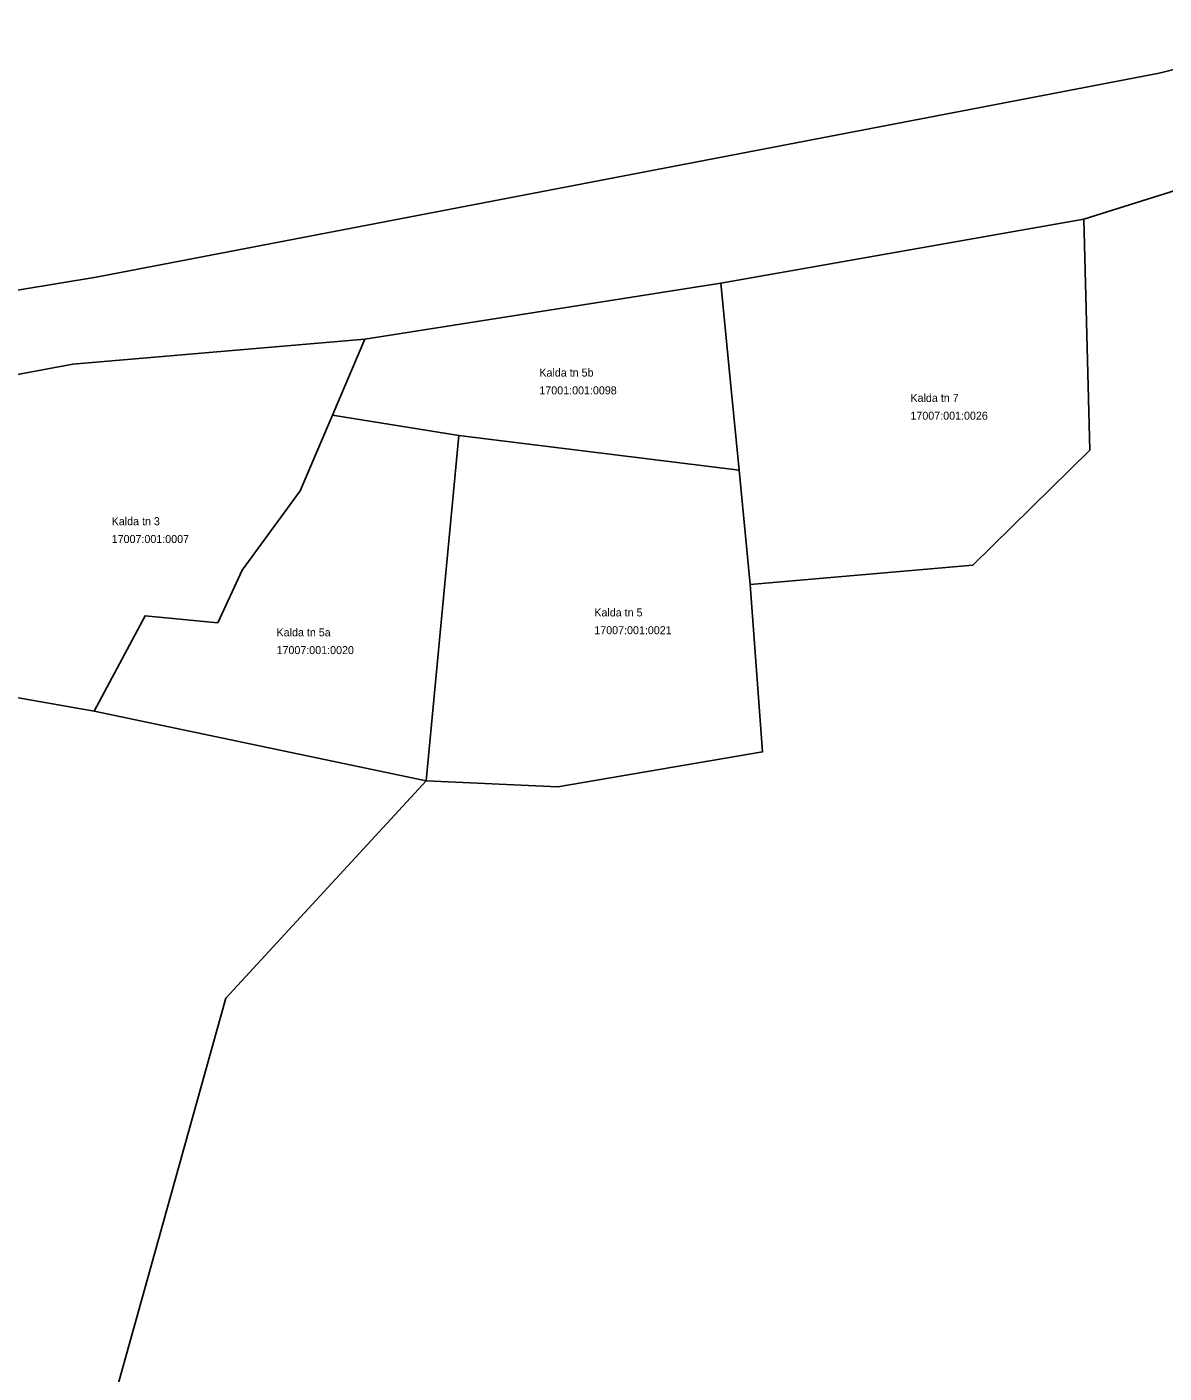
# Model space of a CAD drawing. Extents: x 640179 to 642220, y 6455595 to 6457208.
# Drawn here: x 641509.9 to 641637.8, y 6456418.4 to 6456569.8 of the extents above; entities that cross this region are included whole.
import ezdxf

# ---------------------------------------------------------------- set-up
doc = ezdxf.new("R2010")
doc.units = 0
doc.layers.add('PIIR', color=7, linetype='Continuous')

msp = doc.modelspace()

# ---------------------------------------------------------------- linework, layer by layer
at = {"layer": 'PIIR'}
for points in [[(641420.44, 6456525.64), (641517.65, 6456541.69), (641637.27, 6456564.65), (641703.06, 6456581.24), (641686.92, 6456604.01), (641686.25, 6456639.52), (641794.24, 6456670.65), (641776.88, 6456683.2), (641784.46, 6456699.96), (641698.58, 6456730.12), (641582.54, 6456812), (641435.04, 6456910.2), (641429.7, 6456908.57), (641422.11, 6456684.57), (641420.12, 6456625.94), (641428.79, 6456633.47), (641430.06, 6456705.67), (641470.07, 6456705.14), (641487.48, 6456704.91), (641486.12, 6456634.62), (641468.72, 6456634.28), (641468.4, 6456569.92), (641418.08, 6456576.41)], [(641420.44, 6456525.64), (641426.56, 6456509.15), (641449.81, 6456517.07), (641464.4, 6456521.18), (641496.32, 6456528.4), (641515.03, 6456531.9), (641547.89, 6456534.7), (641587.94, 6456541.01), (641628.77, 6456548.19), (641702.22, 6456571.26), (641779.56, 6456578.83), (641795.62, 6456582.68), (641834.53, 6456600.87), (641864.23, 6456616.57), (641910.23, 6456658.43), (641901.67, 6456663.84), (641861, 6456627.52), (641786.75, 6456591.08), (641774.02, 6456587.93), (641703.06, 6456581.24), (641637.27, 6456564.65), (641517.65, 6456541.69)], [(641628.77, 6456548.19), (641587.94, 6456541.01), (641589.03, 6456529.84), (641589.99, 6456519.98), (641591.26, 6456507.11), (641616.31, 6456509.27), (641629.45, 6456522.23)], [(641547.89, 6456534.7), (641544.24, 6456526.17), (641558.48, 6456523.88), (641589.99, 6456519.98), (641589.03, 6456529.84), (641587.94, 6456541.01)], [(641515.03, 6456531.9), (641496.32, 6456528.4), (641507.19, 6456494.66), (641517.44, 6456492.86), (641523.16, 6456503.59), (641531.34, 6456502.79), (641534.08, 6456508.72), (641540.6, 6456517.63), (641544.24, 6456526.17), (641547.89, 6456534.7)], [(641558.48, 6456523.88), (641544.24, 6456526.17), (641540.6, 6456517.63), (641534.08, 6456508.72), (641531.34, 6456502.79), (641523.16, 6456503.59), (641517.44, 6456492.86), (641554.78, 6456485.01)], [(641589.99, 6456519.98), (641558.48, 6456523.88), (641554.78, 6456485.01), (641569.62, 6456484.36), (641592.64, 6456488.27), (641591.26, 6456507.11)], [(641507.19, 6456494.66), (641487.41, 6456489.57), (641494.66, 6456469.67), (641454.86, 6456461.47), (641427.61, 6456462.64), (641420.47, 6456285.12), (641465.22, 6456296.35), (641462.2, 6456317.7), (641463.27, 6456325.07), (641461.28, 6456351.68), (641464.42, 6456390.15), (641474.21, 6456391.54), (641498.63, 6456380.28), (641509.33, 6456378.47), (641532.25, 6456460.56), (641554.78, 6456485.01), (641517.44, 6456492.86)]]:
    msp.add_lwpolyline(points, close=True, dxfattribs=at)

# ---------------------------------------------------------------- texts
for s, p in [('Kalda tn 5b', (641567.53, 6456530.5)), ('17001:001:0098', (641567.53, 6456528.5)), ('Kalda tn 7', (641609.28, 6456527.65)), ('17007:001:0026', (641609.28, 6456525.65)), ('Kalda tn 3', (641519.41, 6456513.78)), ('17007:001:0007', (641519.41, 6456511.78)), ('Kalda tn 5', (641573.71, 6456503.52)), ('17007:001:0021', (641573.71, 6456501.52)), ('Kalda tn 5a', (641537.96, 6456501.28)), ('17007:001:0020', (641537.96, 6456499.28))]:
    msp.add_text(s, height=0.9, dxfattribs=at).set_placement(p)

doc.saveas('drawing.dxf')
